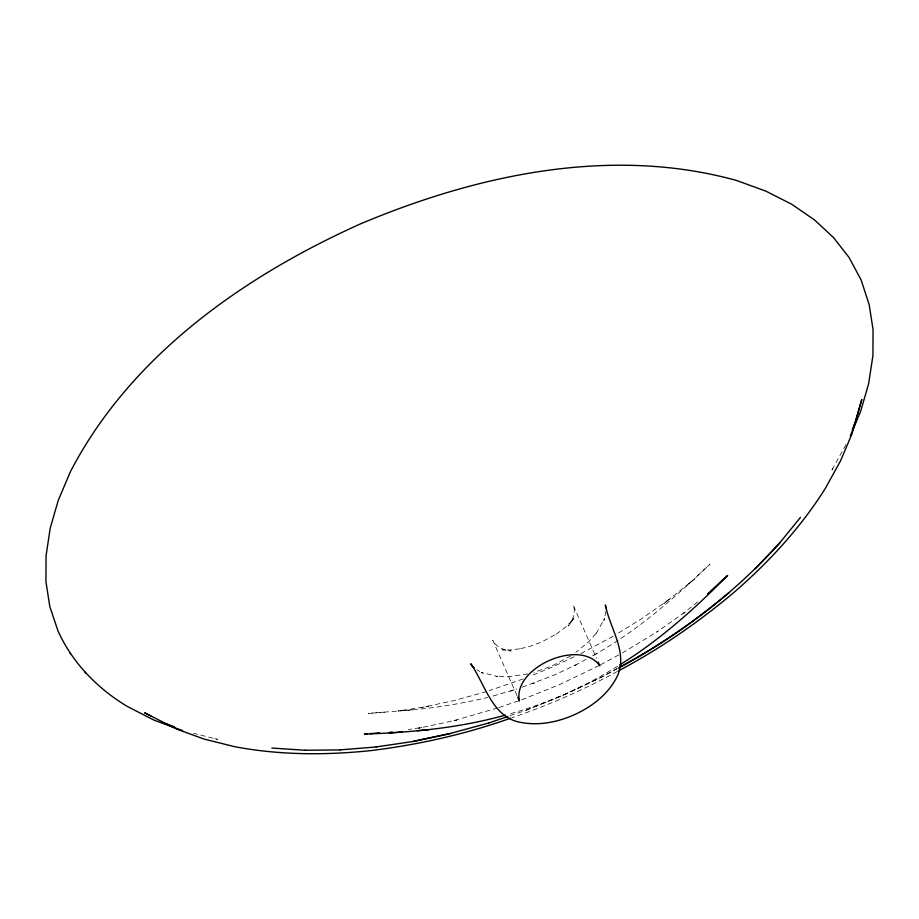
<?xml version="1.0" encoding="UTF-8"?>
<svg xmlns="http://www.w3.org/2000/svg" width="919" height="919" viewBox="0 0 919 919"><rect width="100%" height="100%" fill="white"/><g stroke="black" fill="none" stroke-linecap="round" stroke-linejoin="round"><path stroke-width="0.69" stroke-dasharray="4.59 3.45" d="M605.966 611.215L603.898 620.543L604.461 618.567L596.328 633.306L597.247 631.985L588.585 641.818L575.834 652.421M845.985 444.566L831.19 471.367L832.763 468.61M573.594 618.694L568.39 625.954C573.192 619.716 575.96 611.537 573.192 605.104L596.442 658.084M570.745 622.197L574.857 617.131M571.882 620.796L564.703 627.838L556.133 634.271L556.822 633.788L541.337 642.174L530.263 646.287L519.086 649.021L520.2 648.78L509.873 649.974L502.279 649.848L511.205 650.939C503.382 650.215 495.536 646.654 492.756 640.244L517.156 695.809M697.464 575.765L710.008 564.105C674.466 598.12 637.074 630.928 593.961 655.098M697.647 601.888L683.185 613.467L686.309 611.238L656.855 631.973L657.751 631.399L622.542 652.881M687.952 584.3L694.971 578.729L663.851 603.588L669.549 599.085L642.209 618.326L616.856 634.007M570.745 655.913L551.779 666.103L533.847 672.421M617.465 666.286C583.508 687.492 546.414 703.782 507.816 714.419M522.21 687.205L555.087 674.741L576.627 664.46M613.226 636.247L580.371 653.869M574.857 665.436L587.988 658.326M592.617 655.798L597.534 653.133M599.303 665.471L558.993 684.873L521.326 699.922M600.521 664.805L621.313 653.547M617.189 668.527L599.67 678.015L563.404 695.086L526.231 710.1M526.426 710.215L563.473 695.246L599.567 678.268L617.097 668.768M617.338 671.444C583.668 689.836 548.356 705.332 512.032 717.705M574.088 656.821L551.457 667.47L530.849 675.798M523.129 678.923L489.218 690.686M493.009 696.028L516.915 688.997M497.638 707.963L452.722 720.967L456.674 720.094L418.593 728.204L422.407 727.4L408.335 729.502M498.948 707.515L520.016 700.37M510.079 715.591L526.507 710.18M510.298 691.249L514.284 689.905M532.79 683.61L534.835 682.932M486.599 691.57L453.791 700.646L421.155 707.607L428.426 706.447L397.95 710.996C428.185 709.123 458.202 704.379 487.69 697.498M527.828 673.937L509 676.591L495.938 676.235L497.547 676.464L481.269 672.386L483.118 673.317L476.823 669.779M412.585 709.859L368.22 713.431L385.452 712.087M214.621 738.669L217.734 739.381L193.53 733.316"/><path stroke-width="1.38" d="M852.246 429.587L856.703 419.064L854.038 426.301L861.804 399.501L851.947 433.917L840.598 460.775L825.296 488.471C800.46 527.943 768.56 562.439 733.408 592.916L733.063 593.203C697.636 622.806 659.44 649.228 618.567 670.778M850.339 435.755L860.598 411.482L868.604 383.832L872.935 355.607L873.05 329.599L869.202 304.798L861.16 280.031L849.007 257.389L833.579 237.63L814.567 219.963L791.592 204.167L765.964 191.175L736.762 180.538C611.204 145.673 477.018 174.633 359.559 224.293C243.075 276.837 130.578 355.802 70.43 471.654L58.265 500.361L50.235 528.057L46.065 555.719L45.95 581.75L49.798 606.551L58 630.928C72.348 662.829 97.609 688.63 127.419 706.516L154.07 720.163L182.617 730.594M800.483 517.363L779.415 543.29L755.372 568.631M779.714 542.934C733.994 593.915 678.578 635.753 618.338 668.102M710.341 591.285L727.653 575.432C694.81 608.688 659.716 640.164 619.843 664.828M707.998 593.685L709.882 592.1L707.653 593.881M728.813 592.847L729.054 592.652C695.143 620.957 658.705 646.379 619.693 667.171M412.987 741.415L450.666 733.373L488.988 722.92M488.851 722.977L507.747 716.556M510.711 718.153C466.347 733.925 420.19 744.344 373.516 750.283L373.068 750.352C326.946 755.384 280.088 755.315 234.391 746.63L203.8 738.991L176.505 729.008L144.674 712.811L151.279 716.257M505.128 715.154C459.397 728.02 411.815 732.409 364.487 734.097L367.244 733.879M451.091 733.419L413.539 741.426L376.181 746.917M389.886 732.282L392.356 731.972M369.989 733.649L379.604 732.857M340.03 749.881L376.537 746.952M389.174 733.006L402.396 731.949M417.111 730.72L428.346 729.812M305.142 750.26L340.444 749.915M271.852 748.055L305.613 750.295M174.334 726.826L162.318 722.437L172.829 727.078M471.665 665.459L474.101 667.711M69.66 652.582L70.556 653.719M85.088 672.34L85.972 673.466M472.504 665.988L470.769 663.771C485.129 684.081 492.216 717.934 521.199 722.483C538.821 725.815 557.086 722.208 573.364 715.166C591.009 707.343 607.562 695.005 616.592 677.579C629.033 653.535 609.768 628.366 605.391 604.955L605.828 607.746M598.154 661.967L599.866 665.861C580.268 637.752 512.285 667.596 519.43 701.002L517.719 697.107"/></g></svg>
